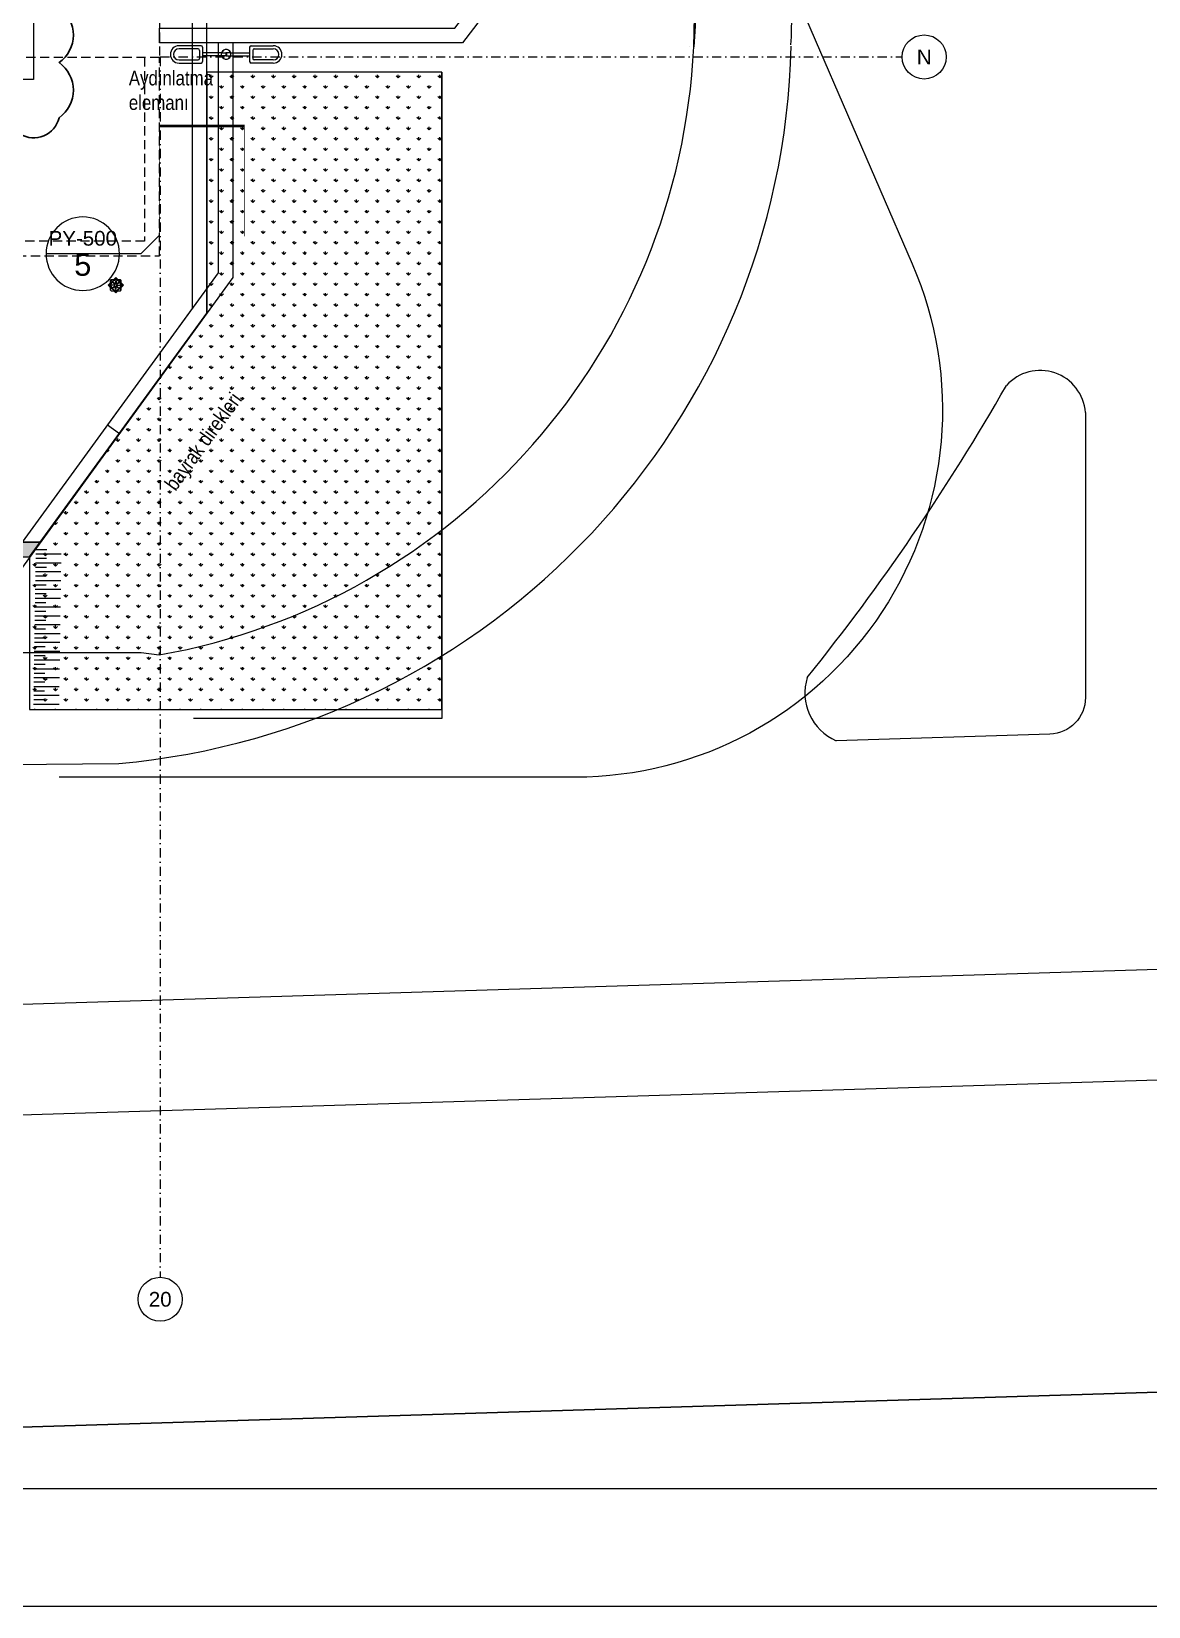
# Model space of a CAD drawing. Header units: metres. Extents: x -17822 to 152406, y -4219 to 19791.
# Drawn here: x 124074 to 127117, y -4219 to 69 of the extents above; entities that cross this region are included whole.
import ezdxf
from ezdxf.enums import TextEntityAlignment as Align
from ezdxf.xclip import XClip

# ---------------------------------------------------------------- set-up
doc = ezdxf.new("R2010")
doc.units = ezdxf.units.M
doc.header["$LTSCALE"] = 100
doc.header["$MEASUREMENT"] = 0
doc.header["$XCLIPFRAME"] = 0
for name, pattern in [('DASHDOT2', [0.5, 0.25, -0.125, 0, -0.125]), ('DOT2', [0.125, 0, -0.125]), ('HIDDEN', [0.375, 0.25, -0.125]), ('HIDDEN2', [4.7624999999999975, 3.174999999999999, -1.587499999999999])]:
    doc.linetypes.add(name, pattern=pattern)
doc.layers.get('0').update_dxf_attribs({"color": 9, "lineweight": 9})
for name, color, linetype, lineweight in [('06A', 9, 'Continuous', 9), ('06D', 9, 'Continuous', 9), ('09', 9, 'Continuous', 9), ('20', 9, 'DOT2', 9), ('21', 9, 'Continuous', 9), ('24', 9, 'DASHDOT2', 9), ('40', 9, 'Continuous', 9), ('E-KABLO', 7, 'Continuous', 30)]:
    doc.layers.add(name, color=color, linetype=linetype, lineweight=lineweight)
doc.styles.add('Arial', font='arial.ttf', dxfattribs={"height": 2.5})
doc.styles.add('MuuM_TEXT-STANDART', font='ARIALN.TTF')

# ---------------------------------------------------------------- blocks, each defined once
blk = doc.blocks.new('p-çevre_mevcut')
at = {"flags": 128}
for points in [[(23805.40557493607, -12459.38457637167, -0.0036803125869713), (23807.9236309586, -12466.83991348067, 0.0468071067713755), (24279.57552271936, -13661.46316995592, -0.1355157839789452), (24421.6857875128, -14323.93100201994)], [(24168.06492451846, -13882.45524267232, -0.0235052929486708), (24157.8398997676, -14329.58056644479)], [(8332.98476884031, -16167.29427058364), (8332.98476884031, -16167.29427058364), (8624.234607817547, -16360.04142513077, 0.1457157988746313), (8788.780015714992, -16407.39379281141), (22592.27244283172, -16280.54642830702)]]:
    blk.add_lwpolyline(points, format="xyb", dxfattribs=at)
blk.add_lwpolyline([(22159.65386527157, -15978.50654372854), (22653.19749592638, -15978.50958651787), (22702.27244291829, -15985.1511503655, 0.350105325503796), (24157.83989976712, -14329.58056646231), (24168.06490659251, -13882.45526747571), (24048.56109929571, -13640.28270815618), (23527.88876514241, -14318.50943704755), (22902.27940447008, -14318.50943704755), (22902.27940447008, -14957.90638230421)], format="xyb", close=True)
for points in [[(22862.27940447006, -14318.50943704755), (22862.27940447006, -14944.89377426544), (22561.3175914092, -15358.50959917226), (22593.66144303928, -15382.04415380433)], [(28436.56327975565, -16748.76305772347), (9714.46418926015, -17324.94697542623)], [(10229.61638196528, -17609.2348885413), (28436.56327975565, -17048.90509100832)], [(28436.56327975565, -17899.30751888187), (11689.21426180907, -18414.71730931709)]]:
    blk.add_lwpolyline(points)
blk.add_lwpolyline([(24146.45193934388, -14329.58056644499), (24146.45193934365, -14329.58056644527)], dxfattribs=at)
blk.add_lwpolyline([(25224.80143399746, -15324.74882150541), (25224.80143399746, -16100.81478822661, -0.4051613300165537), (25127.90142376663, -16200.76672699437), (24546.04463886656, -16218.81290101054)], format="xyb")
for centre, radius, start, end in [((22413.23180569732, -14277.74155269993), 2010.791615135723, 275.108374304914, 358.5665716921569), ((22392.76753166359, -14245.38807748698), 1767.079183240662, 280.0874199760073, 357.2691086697632), ((25101.3774552861, -15334.38715365438), 123.799741387349, 4.465236764139159, 137.7648696627457), ((19702.78546576766, -12211.5274785756), 6115.796121818208, 321.1700698928901, 330.1972663858278), ((24602.34638661932, -16088.66838572489), 141.8008521093456, 162.571953184485, 246.6062347336891)]:
    blk.add_arc(centre, radius, start, end)
at = {"layer": '06A'}
blk.add_lwpolyline([(24021.40902490926, -13675.65094530996), (23527.88876514241, -14318.50943704755), (23443.81240861147, -14318.50943704755), (23443.81240861147, -14318.50943704755), (22702.27940447008, -14318.50943704755), (22702.27940447008, -14278.50943704755), (23443.81240861147, -14278.50943704755), (23507.4446904494, -14278.50943704755), (24001.38416906697, -13635.07089435572), (23359.59428918775, -12334.49393976774), (23395.46464310098, -12316.79315701282), (24048.56109929562, -13640.2827081563)], dxfattribs=at)
at = {"layer": '09'}
blk.add_lwpolyline([(22702.27244283055, -15978.50882999968), (22702.27244283055, -15985.1511503807)], dxfattribs=at)
at = {"layer": '40'}
blk.add_lwpolyline([(29272.49303835904, -17023.17884733773), (29272.49303835904, -16723.03681405237), (9714.46418926015, -17324.94697542623), (10229.61638196528, -17609.2348885413)], close=True, dxfattribs=at)
blk.add_lwpolyline([(12169.92748772184, -18680.00000001863), (11689.21426180907, -18414.71730931709), (29272.49303835898, -17873.58127520959), (29272.49303835898, -18173.72330868122), (12821.90826683916, -18680.00000001863)], dxfattribs=at)
blk = doc.blocks.new('p-cati_audi')
at = {"layer": '06A'}
blk.add_lwpolyline([(2861.998353695584, -3641.998914919045), (2861.998353695555, -3642.000000000011), (2861.998353695555, -3590.000000000003), (3650.000000000204, -3590.000000000003), (3650.000000000204, -1571.999995693968), (3704.000000000204, -1571.99999568752), (3704.000006673537, -3641.998914912594)], close=True, dxfattribs=at)
blk = doc.blocks.new('0_detailbox1')
blk.add_lwpolyline([(10.41074177552946, -2.500000000000003), (7.910741775529457, 0), (-5, 0)])
blk.add_circle((0, 0), 5)
at = {"style": 'Arial'}
blk.add_attdef('DETAYADI', text='', height=3, dxfattribs=at).set_placement((0, 0), align=Align.BOTTOM_CENTER)
blk.add_attdef('PAFTAADI', text='', height=2, dxfattribs=at).set_placement((0, -0.5), align=Align.TOP_CENTER)
blk = doc.blocks.new('p-suzgec')
at = {"ltscale": 25}
for p, q in [((-21.10965004498212, 9.095e-13), (-15.45000000000072, 5.659650045004128)), ((-15.45000000000072, -5.659650045001398), (-21.10965004498212, 9.095e-13)), ((-15.45000000000072, 5.659650045004128), (-15.25, 5.859650045004855)), ((-15.45000000000072, -5.659650045001398), (-15.45000000000072, 5.659650045004128)), ((-13.25, 15.00000000000091), (-15.25, 13.00000000000091)), ((-15.25, 13.00000000000091), (-15.25, -12.99999999999909)), ((12.75, 15.00000000000091), (-13.25, 15.00000000000091)), ((-10.49204573235329, 1.197096556985343), (-3.392690966185909, 0.2624487707616936)), ((-6.109650044982118, 15.00000000000091), (-5.90965004498139, 15.20000000000164)), ((-5.893768782261759, 12.31870017218989), (-5.974186235293018, 12.51284507791206)), ((-5.90965004498139, 15.20000000000164), (-0.25, 20.85965004500486)), ((-5.90965004498139, 15.20000000000164), (5.409650045028684, 15.20000000000164)), ((-5.759735876508785, 11.9951161132858), (-5.893768782261759, 12.3187001721908)), ((-5.05030670277847, 12.89552851027656), (-4.969889249747211, 12.7013836045553)), ((-4.969889249747211, 12.7013836045553), (-4.835856343990599, 12.37779954565121)), ((-3.269797998480498, 0.2462696046241035), (-3.392690966185909, 0.2624487707616936)), ((-0.25, 0), (-0.5, 0)), ((-0.25, 20.85965004500486), (5.409650045028684, 15.20000000000164)), ((-0.25, 0), (-0.25, 0.25)), ((-0.25, 0), (0, 0)), ((-0.25, 0), (-0.25, -0.25)), ((-0.0037303953431547, 3.019797998473222), (0.0124487707398657, 3.142690966207737)), ((0.9470965569853432, 10.24204573236784), (0.0124487707398657, 3.142690966207737)), ((5.409650045028684, 15.20000000000164), (5.609650044982118, 15.00000000000091)), ((12.06870017219262, 5.64376878227722), (12.26284507792297, 5.724186235293018)), ((12.64552851030748, 4.800306702782108), (12.45138360457349, 4.71988924976631)), ((14.75, 13.00000000000091), (12.75, 15.00000000000091)), ((14.75, -12.99999999999909), (14.75, 13.00000000000091)), ((14.75, 5.859650045004855), (14.95000000000073, 5.659650045004128)), ((14.95000000000073, 5.659650045004128), (14.95000000000073, -5.659650045001398)), ((14.95000000000073, 5.659650045004128), (20.60965004498212, 9.095e-13)), ((20.60965004498212, 9.095e-13), (14.95000000000073, -5.659650045001398)), ((-15.25, -5.859650045002126), (-15.45000000000072, -5.659650045002308)), ((-15.25, -12.99999999999909), (-13.25, -14.99999999999909)), ((-13.25, -14.99999999999909), (12.75, -14.99999999999909)), ((-13.14552851026019, -4.800306702773923), (-12.95138360452984, -4.719889249758125)), ((-12.95138360452984, -4.719889249758125), (-12.62779954564758, -4.585856343992418)), ((-12.56870017219262, -5.643768782269944), (-12.76284507787932, -5.724186235285742)), ((-12.2451161132667, -5.509735876504237), (-12.56870017219262, -5.643768782269944)), ((-5.90965004498139, -15.19999999999891), (-6.109650044982118, -14.99999999999909)), ((5.409650045028684, -15.19999999999891), (-5.90965004498139, -15.19999999999891)), ((-0.25, -20.85965004500213), (-5.90965004498139, -15.19999999999891)), ((-1.447096556985343, -10.24204573236329), (-0.5124487707398658, -3.14269096620228)), ((-0.4962696046095516, -3.019797998468675), (-0.5124487707398658, -3.14269096620228)), ((5.409650045028684, -15.19999999999891), (-0.25, -20.85965004500213)), ((2.769797998480498, -0.2462696046186465), (2.892690966185909, -0.2624487707571461)), ((9.992045732353288, -1.197096556980795), (2.892690966185909, -0.2624487707571461)), ((4.469889249790867, -12.70138360454803), (4.335856343990599, -12.37779954564394)), ((4.55030670277847, -12.89552851026928), (4.469889249790867, -12.70138360454803)), ((5.259735876508785, -11.99511611327761), (5.393768782261759, -12.31870017218261)), ((5.393768782261759, -12.31870017218352), (5.474186235293018, -12.51284507790478)), ((5.609650044982118, -14.99999999999909), (5.409650045028684, -15.19999999999891)), ((12.75, -14.99999999999909), (14.75, -12.99999999999909)), ((14.95000000000073, -5.659650045002308), (14.75, -5.859650045002126))]:
    blk.add_line(p, q, dxfattribs=at)
for centre, radius in [((-17.92766952966485, 9.095e-13), 0.4000000000000008), ((-17.92766952966485, 9.095e-13), 0.3580950766099034), ((-0.25, 3.638e-12), 14.29999999999999), ((-12.75, 12.50000000000091), 0.3), ((-0.25, 17.67766952966485), 0.4000000000000008), ((-0.25, 17.67766952966485), 0.3580950766099034), ((12.25, 12.50000000000091), 0.3), ((17.42766952966485, 9.095e-13), 0.4000000000000007), ((17.42766952966485, 9.095e-13), 0.3580950766099034), ((-12.75, -12.49999999999909), 0.3), ((-0.25, -17.67766952966212), 0.4000000000000008), ((-0.25, -17.67766952966303), 0.3580950766099034), ((12.25, -12.49999999999909), 0.3)]:
    blk.add_circle(centre, radius, dxfattribs=at)
for centre, radius, start, end in [((-0.25, 3.638e-12), 13.54999999999999, 114.6147155052263, 200.3852844985426), ((-0.25, 5.457000000000001e-12), 13.7599999999984, 110.417572820394, 114.5824271695058), ((-0.25, 5.457000000000001e-12), 13.69999999999724, 110.4084486708165, 114.5915513307097), ((-0.25, 3.638e-12), 13.25238115423705, 110.3377704009891, 114.662229603447), ((-0.25, 3.638e-12), 13.1999999999999, 110.3291859899087, 114.6708140010805), ((-0.25, 3.638e-12), 13.54999999999999, 24.61471550310444, 110.3852845044589), ((-0.25, 3.638e-12), 13.55, 294.6147155052263, 20.38528449854262), ((-0.25, 3.638e-12), 13.1999999999999, 20.32918599355558, 24.67081400469464), ((-0.25, 4.5475e-12), 13.252381154235, 20.33777040741776, 24.66222959722354), ((-0.25, 3.638e-12), 13.70000000000007, 20.40844866049673, 24.59155133977938), ((-0.25, 3.638e-12), 13.76000000000045, 20.41757282469414, 24.5824271715112), ((-0.25, 3.638e-12), 13.75999999999951, 200.4175728246941, 204.5824271715112), ((-0.25, 2.7285e-12), 13.69999999999724, 200.4084486604968, 204.5915513397793), ((-0.25, 3.638e-12), 13.25238115423775, 200.3377704074178, 204.6622295972235), ((-0.25, 3.638e-12), 13.19999999999993, 200.3291859935556, 204.6708140046947), ((-0.25, 3.638e-12), 13.54999999999999, 204.6147155031045, 290.385284504459), ((-0.25, 3.638e-12), 13.1999999999999, 290.3291859899087, 294.6708140010806), ((-0.25, 3.638e-12), 13.25238115423766, 290.3377704009891, 294.662229603447), ((-0.25, 3.638e-12), 13.6999999999992, 290.4084486708165, 294.5915513307097), ((-0.25, 3.638e-12), 13.75999999999945, 290.4175728203941, 294.5824271695058)]:
    blk.add_arc(centre, radius, start, end, dxfattribs=at)
for points, knots in [([(-10.46928606615256, -0.3026083914064657), (-10.56732460362764, -0.3053490773854719), (-10.6722236912683, -0.2878953862946218), (-10.86589724267833, -0.2104036031514624), (-10.95459624538125, -0.1501680073379248), (-11.09332100753818, -0.0094831150026948), (-11.15235923216824, 0.0796205597216613), (-11.22762912516555, 0.2747618499233795), (-11.24385338486172, 0.3808014860132971), (-11.2352074899245, 0.5788250360310486), (-11.20980300521478, 0.6830471218891035), (-11.11781185278596, 0.8708856371349611), (-11.05123238950182, 0.954504725161314), (-10.90077402060706, 1.082563609319549), (-10.80716266632225, 1.134839363046012), (-10.60749553441928, 1.195149470398973), (-10.50150064076297, 1.203397894883892), (-10.40409285239729, 1.192134245182387)], [2.169267774827236, 2.169267774827236, 2.169267774827236, 2.169267774827236, 2.468106939247626, 2.468106939247626, 2.768207167394642, 2.768207167394642, 3.065525473568619, 3.065525473568619, 3.362843779742595, 3.362843779742595, 3.66016208591657, 3.66016208591657, 3.957480392090545, 3.957480392090545, 4.257580620237561, 4.257580620237561, 4.556349938830072, 4.556349938830072, 4.556349938830072, 4.556349938830072]), ([(-7.690102921893412, 7.012150030668634), (-7.7613645941492, 7.079535787674103), (-7.823197827070544, 7.166052267220948), (-7.905350743232702, 7.357795114112379), (-7.925477411270549, 7.463107778654375), (-7.924091389962995, 7.660680240111105), (-7.902831906314532, 7.76543238170143), (-7.818070028442889, 7.956641963049151), (-7.754560966743155, 8.043095592849568), (-7.6084236007664, 8.177005816980454), (-7.516763773652201, 8.232738277215503), (-7.318894318119419, 8.300512597431405), (-7.212687903920594, 8.312561431635004), (-7.015746465651318, 8.296722604087336), (-6.912588702281938, 8.267493920629931), (-6.728757033451984, 8.168953623544438), (-6.647974808467553, 8.099836432354095), (-6.5870617039036, 8.022994121605734)], [2.169267774827237, 2.169267774827237, 2.169267774827237, 2.169267774827237, 2.468106939247627, 2.468106939247627, 2.768207167394643, 2.768207167394643, 3.065525473568619, 3.065525473568619, 3.362843779742594, 3.362843779742594, 3.660162085916569, 3.660162085916569, 3.957480392090544, 3.957480392090544, 4.257580620237561, 4.257580620237561, 4.556349938830071, 4.556349938830071, 4.556349938830071, 4.556349938830071]), ([(-3.468189580551551, 0.3901081838366735), (-3.467733072535338, 0.3900553960020261), (-3.467277114046737, 0.3900013961356308), (-3.466821718215214, 0.3899461926184813), (-3.437212401255237, 0.3863569230124995), (-3.406182339182123, 0.3768891133440775), (-3.350107435835525, 0.3466170273277385), (-3.325063247746584, 0.3258101064066068), (-3.286688151583803, 0.280251024167228), (-3.270521014557743, 0.2524370738501602), (-3.25009845909517, 0.1926051041818937), (-3.245846746209281, 0.1605853841356293), (-3.248442583251744, 0.1011309400646496), (-3.255468819617817, 0.0696036259168977), (-3.281028360874188, 0.0117792779492447), (-3.29955812254775, -0.0145197730553264), (-3.341757925554702, -0.0565608792230705), (-3.368520255571638, -0.0751058787136572), (-3.427020163089764, -0.1003755204546906), (-3.458757320418953, -0.107102854140976), (-3.494906053318119, -0.1083094372770574), (-3.501333430594968, -0.1082818879949627), (-3.507811567000317, -0.1079990464531875)], [-0.001398503542098, -0.001398503542098, -0.001398503542098, -0.001398503542098, 0, 0, 0, 0.0909291013476903, 0.0909291013476903, 0.1818582026953806, 0.1818582026953806, 0.2711248308511078, 0.2711248308511078, 0.360391459006835, 0.360391459006835, 0.4496580871625623, 0.4496580871625623, 0.5389247153182894, 0.5389247153182894, 0.6298538166659796, 0.6298538166659796, 0.7207829180136698, 0.7207829180136698, 0.7401198426695906, 0.7401198426695906, 0.7401198426695906, 0.7401198426695906]), ([(-2.249755533317511, 2.55145181773696), (-2.249470060087332, 2.551091691197143), (-2.249185832450166, 2.550731096196614), (-2.248902853716572, 2.550370047927572), (-2.230503901744668, 2.526895102228081), (-2.215257086885685, 2.498258782501579), (-2.197011739808658, 2.437202240796069), (-2.194015539436804, 2.404780610694615), (-2.199095384730753, 2.345430183973803), (-2.207330925390124, 2.3143308588742), (-2.235197589405288, 2.257582339924738), (-2.25483253551647, 2.231934563717913), (-2.29870871012099, 2.191729457151268), (-2.325970187132043, 2.174404578888243), (-2.384931500630045, 2.151589915259137), (-2.416630258085206, 2.146096198092891), (-2.476197576150299, 2.146208413690146), (-2.508234696135332, 2.152018943839721), (-2.56746871247742, 2.175516290128143), (-2.594667214900255, 2.193200905996491), (-2.621081412165949, 2.217908737056859), (-2.625606773981417, 2.222473059415278), (-2.629987508942576, 2.227253792732881)], [-0.0013985035420983, -0.0013985035420983, -0.0013985035420983, -0.0013985035420983, 0, 0, 0, 0.0909291013476902, 0.0909291013476902, 0.1818582026953803, 0.1818582026953803, 0.2711248308511076, 0.2711248308511076, 0.3603914590068348, 0.3603914590068348, 0.4496580871625623, 0.4496580871625623, 0.5389247153182897, 0.5389247153182897, 0.62985381666598, 0.62985381666598, 0.7207829180136703, 0.7207829180136703, 0.7401198426695902, 0.7401198426695902, 0.7401198426695902, 0.7401198426695902]), ([(-0.5526083914082847, 10.2192860661753), (-0.555349077378196, 10.31732460362218), (-0.5378953862928029, 10.42222369127557), (-0.4604036031305441, 10.61589724269288), (-0.4001680073342869, 10.7045962453667), (-0.2594831150017853, 10.84332100757365), (-0.1703794402528729, 10.90235923217369), (0.0247618499197415, 10.97762912517009), (0.1308014859896502, 10.9938533848599), (0.3288250360637903, 10.98520748994815), (0.4330471219036554, 10.95980300522024), (0.6208856371231378, 10.86781185280324), (0.7045047251522192, 10.80123238952001), (0.8325636093504726, 10.6507740206307), (0.8848393630687496, 10.55716266634772), (0.9451494704007928, 10.35749553441656), (0.9533978948820732, 10.25150064075751), (0.9421342452042154, 10.15409285243368)], [2.169267774827236, 2.169267774827236, 2.169267774827236, 2.169267774827236, 2.468106939247626, 2.468106939247626, 2.768207167394642, 2.768207167394642, 3.065525473568616, 3.065525473568616, 3.362843779742592, 3.362843779742592, 3.660162085916569, 3.660162085916569, 3.957480392090545, 3.957480392090545, 4.257580620237561, 4.257580620237561, 4.556349938830072, 4.556349938830072, 4.556349938830072, 4.556349938830072]), ([(0.1401081838630489, 3.218189580550642), (0.1400553959902027, 3.21773307254898), (0.1400013961356308, 3.217277114074931), (0.1399461926412187, 3.216821718233403), (0.1363569230306894, 3.187212401255237), (0.1268891133368015, 3.156182339190308), (0.0966170273241005, 3.100107435855533), (0.0758101064238872, 3.07506324777205), (0.0302510241963319, 3.036688151610178), (0.0024370738756261, 3.020521014591395), (-0.0573948957971879, 3.000098459116088), (-0.0894146158825606, 2.995846746205643), (-0.1488690599326219, 2.998442583293581), (-0.1803963740821928, 3.005468819636007), (-0.2382207220434793, 3.031028360878735), (-0.2645197730525979, 3.049558122558663), (-0.3065608792021521, 3.091757925545607), (-0.3251058787100192, 3.118520255578914), (-0.3503755204365007, 3.177020163118868), (-0.357102854130062, 3.208757320413496), (-0.3583094372879714, 3.24490605333267), (-0.3582818879731349, 3.251333430631348), (-0.3579990464277216, 3.257811566986674)], [-0.0013985035420976, -0.0013985035420976, -0.0013985035420976, -0.0013985035420976, 0, 0, 0, 0.0909291013476903, 0.0909291013476903, 0.1818582026953805, 0.1818582026953805, 0.2711248308511078, 0.2711248308511078, 0.3603914590068352, 0.3603914590068352, 0.4496580871625627, 0.4496580871625627, 0.5389247153182901, 0.5389247153182901, 0.6298538166659801, 0.6298538166659801, 0.7207829180136702, 0.7207829180136702, 0.7401198426695911, 0.7401198426695911, 0.7401198426695911, 0.7401198426695911]), ([(2.301451817758788, 1.999755533368443), (2.301091691198962, 1.999470060100065), (2.300731096183881, 1.99918583244289), (2.300370047938486, 1.998902853736581), (2.276895102251728, 1.980503901793781), (2.248258782503398, 1.965257086905694), (2.187202240806072, 1.947011739806839), (2.154780610697343, 1.94401553946227), (2.095430183970165, 1.949095384733482), (2.064330858876928, 1.95733092539649), (2.007582339923828, 1.985197589414383), (1.981934563722461, 2.004832535560126), (1.94172945716491, 2.048708710142818), (1.924404578887333, 2.075970187132952), (1.901589915250951, 2.134931500635502), (1.896096198121085, 2.16663025807793), (1.896208413691056, 2.226197576193953), (1.902018943848815, 2.25823469613806), (1.925516290124505, 2.317468712490153), (1.943200905992853, 2.344667214898436), (1.967908737064135, 2.371081412195053), (1.972473059409821, 2.375606773983236), (1.977253792712872, 2.379987508958038)], [-0.0013985035420974, -0.0013985035420974, -0.0013985035420974, -0.0013985035420974, 0, 0, 0, 0.0909291013476903, 0.0909291013476903, 0.1818582026953806, 0.1818582026953806, 0.2711248308511081, 0.2711248308511081, 0.3603914590068356, 0.3603914590068356, 0.4496580871625627, 0.4496580871625627, 0.5389247153182897, 0.5389247153182897, 0.6298538166659798, 0.6298538166659798, 0.7207829180136698, 0.7207829180136698, 0.7401198426695906, 0.7401198426695906, 0.7401198426695906, 0.7401198426695906]), ([(2.968189580551551, -0.3901081838275786), (2.967733072582632, -0.3900553959929311), (2.967277114094031, -0.3900013961274453), (2.966821718262509, -0.3899461926093863), (2.937212401255237, -0.3863569230034045), (2.906182339182123, -0.3768891133349825), (2.850107435882819, -0.3466170273186435), (2.825063247793877, -0.3258101063975118), (2.786688151583803, -0.2802510241590426), (2.770521014601399, -0.2524370738410653), (2.75009845909517, -0.1926051041737082), (2.74584674620928, -0.1605853841265343), (2.748442583299038, -0.1011309400564642), (2.755468819661473, -0.0696036259078028), (2.781028360874188, -0.0117792779401498), (2.79955812254775, 0.0145197730644213), (2.841757925554702, 0.05656087923125599), (2.868520255571638, 0.0751058787227521), (2.927020163089764, 0.100375520462876), (2.958757320418953, 0.1071028541500709), (2.994906053318119, 0.1083094372861524), (3.001333430642262, 0.1082818880040577), (3.007811567000317, 0.1079990464622824)], [-0.0013985035420981, -0.0013985035420981, -0.0013985035420981, -0.0013985035420981, 0, 0, 0, 0.0909291013476898, 0.0909291013476898, 0.1818582026953796, 0.1818582026953796, 0.2711248308511073, 0.2711248308511073, 0.360391459006835, 0.360391459006835, 0.4496580871625626, 0.4496580871625626, 0.5389247153182902, 0.5389247153182902, 0.6298538166659802, 0.6298538166659802, 0.7207829180136704, 0.7207829180136704, 0.7401198426695906, 0.7401198426695906, 0.7401198426695906, 0.7401198426695906]), ([(6.762150030677731, 7.440102921889774), (6.829535787692293, 7.511364594176484), (6.9160522672355, 7.573197827068725), (7.107795114116014, 7.655350743266353), (7.213107778690755, 7.675477411273277), (7.410680240114742, 7.674091389966633), (7.515432381722348, 7.652831906304527), (7.706641963031871, 7.568070028470174), (7.793095592875033, 7.504560966763165), (7.927005816996825, 7.358423600789138), (7.982738277223687, 7.26676377370677), (8.050512597430497, 7.068894318123966), (8.062561431666836, 6.962687903968799), (8.046722604100067, 6.765746465661322), (8.01749392063357, 6.662588702301036), (7.918953623528067, 6.478757033448347), (7.849836432375013, 6.397974808483922), (7.772994121631199, 6.3370617039036)], [2.169267774827235, 2.169267774827235, 2.169267774827235, 2.169267774827235, 2.468106939247627, 2.468106939247627, 2.768207167394643, 2.768207167394643, 3.065525473568619, 3.065525473568619, 3.362843779742595, 3.362843779742595, 3.660162085916571, 3.660162085916571, 3.957480392090547, 3.957480392090547, 4.257580620237563, 4.257580620237563, 4.556349938830074, 4.556349938830074, 4.556349938830074, 4.556349938830074]), ([(9.969286066152563, 0.3026083914146511), (10.06732460362764, 0.3053490773936573), (10.1722236912683, 0.2878953863018978), (10.36589724267833, 0.2104036031596479), (10.45459624538125, 0.1501680073461102), (10.59332100758183, 0.0094831150108803), (10.65235923216824, -0.0796205597143853), (10.72762912521284, -0.274761849915194), (10.74385338486172, -0.3808014860060211), (10.7352074899718, -0.5788250360237726), (10.70980300521478, -0.683047121880918), (10.61781185283325, -0.8708856371267756), (10.55123238954547, -0.9545047251531286), (10.40077402060706, -1.082563609312273), (10.30716266636591, -1.134839363037826), (10.10749553441928, -1.195149470391697), (10.00150064076297, -1.203397894875706), (9.904092852444592, -1.192134245175111)], [2.169267774827239, 2.169267774827239, 2.169267774827239, 2.169267774827239, 2.468106939247626, 2.468106939247626, 2.768207167394643, 2.768207167394643, 3.065525473568619, 3.065525473568619, 3.362843779742594, 3.362843779742594, 3.66016208591657, 3.66016208591657, 3.957480392090547, 3.957480392090547, 4.257580620237561, 4.257580620237561, 4.556349938830072, 4.556349938830072, 4.556349938830072, 4.556349938830072]), ([(-7.262150030677731, -7.440102921881588), (-7.329535787644999, -7.511364594169207), (-7.416052267188205, -7.573197827060539), (-7.607795114068722, -7.655350743258167), (-7.713107778643462, -7.675477411265093), (-7.910680240114742, -7.674091389959358), (-8.015432381722349, -7.65283190629634), (-8.20664196303187, -7.568070028462897), (-8.293095592827738, -7.504560966754979), (-8.427005816949531, -7.358423600780952), (-8.482738277176395, -7.266763773698585), (-8.550512597430497, -7.06889431811669), (-8.562561431619542, -6.962687903960612), (-8.546722604056413, -6.765746465653138), (-8.51749392063357, -6.66258870229285), (-8.418953623528067, -6.478757033440161), (-8.34983643232772, -6.397974808475738), (-8.272994121583906, -6.337061703896325)], [2.169267774827236, 2.169267774827236, 2.169267774827236, 2.169267774827236, 2.468106939247626, 2.468106939247626, 2.768207167394642, 2.768207167394642, 3.065525473568618, 3.065525473568618, 3.362843779742593, 3.362843779742593, 3.66016208591657, 3.66016208591657, 3.957480392090547, 3.957480392090547, 4.257580620237563, 4.257580620237563, 4.556349938830072, 4.556349938830072, 4.556349938830072, 4.556349938830072]), ([(-2.801451817715134, -1.999755533360257), (-2.801091691198962, -1.99947006009188), (-2.800731096183881, -1.999185832433795), (-2.80037004789483, -1.998902853727486), (-2.776895102208072, -1.980503901784686), (-2.748258782456105, -1.965257086897508), (-2.687202240806072, -1.947011739797744), (-2.654780610697344, -1.944015539454085), (-2.595430183970165, -1.949095384724387), (-2.564330858876928, -1.957330925388305), (-2.507582339923828, -1.985197589405288), (-2.481934563722461, -2.00483253555194), (-2.441729457117617, -2.048708710133723), (-2.424404578887333, -2.075970187124767), (-2.401589915250951, -2.134931500626407), (-2.396096198073792, -2.166630258068835), (-2.396208413643762, -2.226197576184858), (-2.402018943801522, -2.258234696128965), (-2.425516290124505, -2.317468712481058), (-2.443200905992853, -2.344667214889341), (-2.467908737016841, -2.371081412185958), (-2.472473059409821, -2.37560677397505), (-2.477253792712872, -2.379987508948943)], [-0.0013985035420968, -0.0013985035420968, -0.0013985035420968, -0.0013985035420968, 0, 0, 0, 0.09092910134769, 0.09092910134769, 0.18185820269538, 0.18185820269538, 0.2711248308511075, 0.2711248308511075, 0.3603914590068351, 0.3603914590068351, 0.4496580871625629, 0.4496580871625629, 0.5389247153182906, 0.5389247153182906, 0.6298538166659805, 0.6298538166659805, 0.7207829180136704, 0.7207829180136704, 0.74011984266959, 0.74011984266959, 0.74011984266959, 0.74011984266959]), ([(0.0526083914082847, -10.21928606616711), (0.055349077378196, -10.31732460361491), (0.0378953863400966, -10.42222369126739), (-0.0395963968258002, -10.6158972426856), (-0.0998319926220575, -10.70459624535942), (-0.2405168849509209, -10.84332100756546), (-0.3296205596998334, -10.90235923216551), (-0.5247618499197415, -10.97762912516191), (-0.6308014859896502, -10.99385338485262), (-0.8288250360164965, -10.98520748994087), (-0.9330471218563616, -10.95980300521205), (-1.120885637123137, -10.86781185279597), (-1.204504725152219, -10.80123238951182), (-1.332563609303178, -10.65077402062252), (-1.384839363025093, -10.55716266634044), (-1.445149470353499, -10.35749553440837), (-1.453397894882073, -10.25150064074932), (-1.442134245160559, -10.15409285242549)], [2.169267774827236, 2.169267774827236, 2.169267774827236, 2.169267774827236, 2.468106939247626, 2.468106939247626, 2.768207167394642, 2.768207167394642, 3.065525473568619, 3.065525473568619, 3.362843779742594, 3.362843779742594, 3.660162085916569, 3.660162085916569, 3.957480392090545, 3.957480392090545, 4.257580620237561, 4.257580620237561, 4.556349938830071, 4.556349938830071, 4.556349938830071, 4.556349938830071]), ([(-0.6401081838193932, -3.218189580541547), (-0.6400553959902027, -3.217733072539886), (-0.6400013960883371, -3.217277114065836), (-0.639946192597563, -3.216821718224308), (-0.6363569229833957, -3.187212401247052), (-0.6268891133368016, -3.156182339181214), (-0.5966170273241005, -3.100107435846439), (-0.5758101063765935, -3.075063247763864), (-0.5302510241526761, -3.036688151601993), (-0.5024370738319704, -3.020521014583209), (-0.4426051041591564, -3.000098459106993), (-0.4105853841174394, -2.995846746197457), (-0.3511309400200844, -2.998442583285395), (-0.3196036259178072, -3.005468819627822), (-0.2617792779128649, -3.031028360870549), (-0.2354802269037464, -3.049558122550478), (-0.1934391207541921, -3.091757925536512), (-0.1748941212426871, -3.118520255570729), (-0.1496244795162056, -3.177020163109773), (-0.1428971458226442, -3.208757320404402), (-0.1416905627120286, -3.244906053323575), (-0.1417181119795714, -3.251333430623162), (-0.1420009535286226, -3.257811566978488)], [-0.0013985035420976, -0.0013985035420976, -0.0013985035420976, -0.0013985035420976, 0, 0, 0, 0.0909291013476901, 0.0909291013476901, 0.1818582026953802, 0.1818582026953802, 0.2711248308511076, 0.2711248308511076, 0.3603914590068349, 0.3603914590068349, 0.4496580871625624, 0.4496580871625624, 0.5389247153182898, 0.5389247153182898, 0.62985381666598, 0.62985381666598, 0.7207829180136702, 0.7207829180136702, 0.740119842669591, 0.740119842669591, 0.740119842669591, 0.740119842669591]), ([(1.749755533364805, -2.551451817727866), (1.749470060130988, -2.551091691188049), (1.749185832450166, -2.550731096187519), (1.748902853716572, -2.550370047918477), (1.730503901791962, -2.526895102218986), (1.715257086929341, -2.498258782492484), (1.697011739808658, -2.437202240787884), (1.694015539484098, -2.40478061068552), (1.699095384778047, -2.345430183965618), (1.707330925390124, -2.314330858866014), (1.735197589405288, -2.257582339916552), (1.754832535563764, -2.231934563708819), (1.798708710168284, -2.191729457143082), (1.825970187132043, -2.174404578880057), (1.884931500630045, -2.151589915250951), (1.916630258085206, -2.146096198084705), (1.976197576197591, -2.146208413681961), (2.008234696135332, -2.152018943831535), (2.06746871247742, -2.175516290119048), (2.094667214900255, -2.193200905987396), (2.121081412209605, -2.217908737048674), (2.125606773981417, -2.222473059406183), (2.12998750898987, -2.227253792724695)], [-0.001398503542097, -0.001398503542097, -0.001398503542097, -0.001398503542097, 0, 0, 0, 0.0909291013476904, 0.0909291013476904, 0.1818582026953808, 0.1818582026953808, 0.2711248308511082, 0.2711248308511082, 0.3603914590068356, 0.3603914590068356, 0.4496580871625637, 0.4496580871625637, 0.5389247153182916, 0.5389247153182916, 0.6298538166659814, 0.6298538166659814, 0.7207829180136712, 0.7207829180136712, 0.7401198426695922, 0.7401198426695922, 0.7401198426695922, 0.7401198426695922]), ([(7.190102921893412, -7.01215003066045), (7.261364594196492, -7.079535787666828), (7.323197827070544, -7.166052267212763), (7.405350743279996, -7.357795114104192), (7.425477411270549, -7.463107778647099), (7.424091389962995, -7.660680240102919), (7.402831906314532, -7.765432381693244), (7.318070028490182, -7.956641963040965), (7.25456096679045, -8.043095592842292), (7.108423600810057, -8.177005816973177), (7.016763773699495, -8.232738277208227), (6.818894318119419, -8.300512597423221), (6.712687903967888, -8.312561431627728), (6.515746465651318, -8.296722604080058), (6.412588702329231, -8.267493920621746), (6.228757033451984, -8.168953623536252), (6.147974808467553, -8.099836432345908), (6.0870617039036, -8.022994121597547)], [2.169267774827236, 2.169267774827236, 2.169267774827236, 2.169267774827236, 2.468106939247625, 2.468106939247625, 2.768207167394641, 2.768207167394641, 3.065525473568616, 3.065525473568616, 3.362843779742593, 3.362843779742593, 3.660162085916569, 3.660162085916569, 3.957480392090544, 3.957480392090544, 4.257580620237561, 4.257580620237561, 4.556349938830071, 4.556349938830071, 4.556349938830071, 4.556349938830071])]:
    blk.add_open_spline(points, degree=3, knots=knots, dxfattribs=at)
for points, weights in [([(-10.40409285239729, 1.192134245182387), (-5.137961372733116, 0.5831905324957916), (-3.468189580551551, 0.3901081838366735)], [1.043571220722654, 1.194704331472031, 1]), ([(-2.629987508942576, 2.227253792732881), (-3.853269404593447, 3.384001507533867), (-7.690102921893412, 7.012150030668634)], [1, 1.192890122442924, 1.043369591779915]), ([(-6.5870617039036, 8.022994121605734), (-3.29393265312683, 3.868688613823906), (-2.249755533317511, 2.55145181773696)], [1.043571221280278, 1.194704334353847, 1]), ([(-0.3579990464277216, 3.257811566986674), (-0.4050458169076592, 4.94074664376967), (-0.5526083914082847, 10.2192860661753)], [1, 1.192890122297644, 1.043369591750457]), ([(0.9421342452042154, 10.15409285243368), (0.3331905324957916, 4.887961372754035), (0.1401081838630489, 3.218189580550642)], [1.043571220429301, 1.194704329934248, 1]), ([(1.977253792712872, 2.379987508958038), (3.1340015070964, 3.603269404147794), (6.762150030677731, 7.440102921889774)], [1, 1.192890120171966, 1.043369591338578]), ([(7.772994121631199, 6.3370617039036), (3.61868861243056, 3.043932652093643), (2.301451817758788, 1.999755533368443)], [1.043571220057412, 1.194704328018913, 1]), ([(11.745116113314, 5.509735876511513), (11.90479123769182, 5.575875478612941), (12.06870017219262, 5.64376878227722)], [1.025547445254197, 1.012779980401008, 1]), ([(12.45138360457349, 4.71988924976631), (12.28747467007633, 4.651995946097487), (12.12779954564757, 4.585856344000604)], [1, 1.012779980401774, 1.025547445255728]), ([(-3.507811567000317, -0.1079990464531875), (-5.190746644744649, -0.1550458169504054), (-10.46928606615256, -0.3026083914064657)], [1, 1.192890124490874, 1.043369592179161]), ([(-8.272994121583906, -6.337061703896325), (-4.118688613409176, -3.04393265285762), (-2.801451817715134, -1.999755533359348)], [1.043571220942109, 1.194704332602387, 1]), ([(-2.477253792712872, -2.379987508948943), (-3.634001507609355, -3.603269404687125), (-7.262150030677731, -7.440102921881588)], [1, 1.192890123265694, 1.0433695919387]), ([(-1.442134245160559, -10.15409285242549), (-0.8331905324957914, -4.887961373042343), (-0.6401081838193932, -3.218189580541547)], [1.043571221026345, 1.194704333048303, 1]), ([(-0.1420009535286226, -3.257811566977578), (-0.0949541830923408, -4.940746641929763), (0.0526083914082847, -10.21928606616711)], [1, 1.192890113385196, 1.043369590024122]), ([(6.0870617039036, -8.022994121597547), (2.79393265186809, -3.868688612164078), (1.749755533364805, -2.551451817727866)], [1.043571219823404, 1.19470432680835, 1]), ([(2.12998750898987, -2.227253792724695), (3.353269403614831, -3.384001506543427), (7.190102921893412, -7.01215003066045)], [1, 1.192890117810992, 1.043369590879193])]:
    blk.add_rational_spline(points, weights, degree=2, dxfattribs=at)
for points, weights, knots in [([(3.007811567000317, 0.1079990464622824), (3.534545359063487, 0.1227239898989865), (6.012470738496631, 0.1919948656295673), (9.969286066152563, 0.3026083914146511)], [4.140647999070912, 3.567000401618872, 2.159536505705722, 1.324805863231822], [27.48414514386062, 27.48414514386062, 27.48414514386062, 27.50397367069815, 27.53272487457785, 27.53272487457785, 27.53272487457785]), ([(9.904092852397296, -1.192134245175111), (7.924256886122747, -0.9631979437353948), (4.697911481744085, -0.5901228018619804), (3.266394278871302, -0.4245907782787981), (2.968189580551551, -0.3901081838275786)], [1.324767237256654, 1.644854720390148, 2.713119413791541, 3.811418397336341, 4.162423829478075], [0.005902243483629999, 0.005902243483629999, 0.005902243483629999, 0.0175391276016079, 0.0447722171783756, 0.0575812293957394, 0.0575812293957394, 0.0575812293957394])]:
    blk.add_rational_spline(points, weights, degree=2, knots=knots, dxfattribs=at)
blk = doc.blocks.new('p-platform_süzgeç')
at = {"layer": '06D'}
blk.add_blockref('p-suzgec', (-120.7446656433312, -9251.317816466884), dxfattribs=at)
blk = doc.blocks.new('0_aks')
at = {"linetype": 'Continuous'}
blk.add_circle((0, 0), 3, dxfattribs=at)
at = {"style": 'Arial'}
blk.add_attdef('AKS', text='', height=2, dxfattribs=at).set_placement((0, 0), align=Align.MIDDLE_CENTER)
blk = doc.blocks.new('p-akslar_yeni')
at = {"layer": '24'}
for points in [[(18839.99999571242, -8575), (20860.95435782426, -8575)], [(18839.99999571242, -8575), (18839.99999571242, -11897.17848080862)]]:
    blk.add_lwpolyline(points, dxfattribs=at)
at = {"layer": '21', "xscale": 20, "yscale": 20, "zscale": 20}
for p, values in [((20920.95435782417, -8575), {'AKS': 'N'}), ((18839.99999571242, -11957.17848080862), {'AKS': '20'})]:
    blk.add_blockref('0_aks', p, dxfattribs=at).add_auto_attribs(values)
blk = doc.blocks.new('A$C442D6FDD')
at = {"layer": '06D', "color": 9}
for p, q in [((20466.9390756215, -2434.088608547122), (20406.74485845238, -2434.08860854711)), ((20458.53907562149, -2442.488608547123), (20406.74485845238, -2442.488608547123)), ((20471.1390756215, -2438.288608547122), (20471.1390756215, -2476.928608434482)), ((20599.11581793168, -2438.288608547122), (20599.11581793168, -2476.928608434482)), ((20603.31581793168, -2434.088608547122), (20663.5100351008, -2434.08860854711)), ((20611.71581793169, -2442.488608547123), (20663.5100351008, -2442.488608547123)), ((20406.74485845238, -2472.72860843447), (20458.53907562149, -2472.72860843447)), ((20406.74485845238, -2481.12860843447), (20466.9390756215, -2481.12860843447)), ((20462.7390756215, -2446.688608547135), (20462.7390756215, -2468.52860843447)), ((20522.60396159874, -2453.408608490784), (20471.1390756215, -2453.408608490808)), ((20522.60396159874, -2461.808608490796), (20471.1390756215, -2461.808608490796)), ((20547.65093195445, -2453.408608490784), (20599.11581793168, -2453.408608490808)), ((20547.65093195445, -2461.808608490796), (20599.11581793168, -2461.808608490796)), ((20663.5100351008, -2481.12860843447), (20603.31581793169, -2481.12860843447)), ((20607.51581793169, -2446.688608547135), (20607.51581793169, -2468.52860843447)), ((20663.5100351008, -2472.72860843447), (20611.71581793169, -2472.72860843447))]:
    blk.add_line(p, q, dxfattribs=at)
for points in [[(20522.60396159874, -2453.408608490784), (20535.86554160936, -2453.408608490796), (20535.86554160936, -2461.808608490808), (20522.60396159874, -2461.808608490796)], [(20547.65093195445, -2453.408608490784), (20534.38935194382, -2453.408608490796), (20534.38935194382, -2461.808608490808), (20547.65093195444, -2461.808608490796)]]:
    blk.add_lwpolyline(points, dxfattribs=at)
for centre, radius, start, end in [((20406.74485845238, -2457.608608490796), 23.52000000000033, 90, 270), ((20406.74485845238, -2457.608608490796), 15.12000000000032, 90, 270), ((20458.53907562149, -2446.688608547122), 4.199999999999998, 0, 90), ((20466.9390756215, -2438.288608547122), 4.199999999999998, 0, 90), ((20603.31581793169, -2438.288608547122), 4.199999999999998, 90, 180), ((20611.71581793169, -2446.688608547122), 4.199999999999998, 90, 180), ((20663.5100351008, -2457.608608490796), 23.52000000000033, 270, 90), ((20663.5100351008, -2457.608608490796), 15.12000000000032, 270, 90), ((20458.53907562149, -2468.52860843447), 4.199999999999998, 270, 0), ((20466.9390756215, -2476.928608434469), 4.199999999999998, 270, 0), ((20535.12744677659, -2457.608608490784), 13.20899999999999, 18.53990270514514, 341.4600972948548), ((20535.12744677659, -2457.608608490784), 13.20899999999999, 198.5399027051451, 161.4600972948549), ((20603.31581793168, -2476.928608434469), 4.199999999999998, 180, 270), ((20611.71581793169, -2468.52860843447), 4.199999999999998, 180, 270)]:
    blk.add_arc(centre, radius, start, end, dxfattribs=at)

msp = doc.modelspace()

# ---------------------------------------------------------------- hatches: boundary and pattern name
at = {"layer": '09', "true_color": 0x5cb847}
h = msp.add_hatch(dxfattribs=at)
h.set_pattern_fill('GRASS', color=85, scale=40, style=0)
h.set_pattern_definition([(90, (0, 1.818989403545856e-12), (-28.28427124, 28.28427124), [7.5, -49.06854251999999]), (45, (0, 1.818989403545856e-12), (-28.2842712474619, 28.2842712474619), [7.5, -32.5]), (135, (0, 1.818989403545856e-12), (-28.2842712474619, -28.2842712474619), [7.5, -32.5])])
h.paths.add_polyline_path([(124069.1941458566, -1776.31625666569), (125191.9999957124, -1776.316256665688), (125191.9999957124, -41.31782481485061), (124551.9999957124, -41.31782481484879), (124551.9999957124, -697.8119804998205), (124069.2038676465, -1361.304455343923)])
at = {"layer": '09'}
msp.add_hatch(color=254, dxfattribs=at).paths.add_polyline_path([(124098.2995934505, -1321.317811412502), (113157.6225810786, -1321.318660375033), (113157.6225862, -1361.317815346923), (124069.1941458566, -1361.317815377524)])

# ---------------------------------------------------------------- linework, layer by layer
at = {"color": 4}
for points in [[(130159.2838709991, -4218.55754867837), (102159.2838709991, -4218.55754867837), (102159.2838709991, 12601.44245134025), (130159.2838709991, 12601.44245134025)], [(102479.2838709991, 12281.44245134025), (127999.5151367699, 12281.44245134025), (127999.5151367699, -3898.55754867837), (102479.2838709991, -3898.55754867837)]]:
    msp.add_lwpolyline(points, close=True, dxfattribs=at)
msp.add_lwpolyline([(116750.926694961, 12281.44245134025), (118561.5924490345, 11533.83807948846, -0.0110199528635462), (118877.2450814946, 11389.76289844459), (123578.3929894762, 9117.503708065778, -0.2964526596939452), (124973.8698167428, 6805.339086959139), (124866.7007799484, 3596.16838654285, 0.0972537973886521), (125064.3301241462, 2690.149168358535), (126473.2614671146, -563.4132354420226, -0.5396533725649829), (125555.6085589447, -1960.796098846257), (124149.9785467189, -1960.796098846257)], format="xyb")
at = {"layer": '06D'}
for points in [[(116661.343078641, 6866.979209464669), (118498.7687692973, 6218.089746095517), (120901.6901375532, 5139.796524432105), (122796.7127085023, 4202.596329208653), (124084.1555369386, 3408.610873280677), (124511.9999957124, 2283.976718006741), (124511.9999957124, -684.8526916697738), (124048.7998255797, -1321.317817740693), (124098.3146289296, -1321.317817740734), (124551.9999957124, -697.8119804998205), (124551.9999957124, 2291.328307683747), (124116.7123308056, 3435.527713062826), (122816.1194642367, 4237.62299631001), (120918.7504870381, 5175.983627524492), (118513.6420946087, 6255.25826013746), (116673.2425982709, 6905.197927159969)], [(125191.9999957124, -41.31782481485152), (125191.9999957124, -1801.316256665691), (124515.7873354968, -1801.316256665691)], [(124085.9690513456, -1352.879029612031), (124155.3814172426, -1352.879029612031)], [(124085.9690513456, -1364.903050388824), (124115.5200335195, -1364.903050388824)], [(124086.3195034181, -1340.855008835239), (124115.870485592, -1340.855008835239)], [(124085.2681472007, -1400.975112719203), (124154.6805130977, -1400.975112719203)], [(124085.2681472007, -1412.999133495996), (124114.8191293746, -1412.999133495996)], [(124085.6185992732, -1376.927071165617), (124155.0309651702, -1376.927071165617)], [(124085.6185992732, -1388.95109194241), (124115.1695814471, -1388.95109194241)], [(124084.5672430558, -1449.071195826375), (124153.9796089528, -1449.071195826375)], [(124084.9176951283, -1425.023154272789), (124154.3300610252, -1425.023154272789)], [(124084.9176951283, -1437.047175049582), (124114.4686773022, -1437.047175049582)], [(124083.8663389109, -1497.167278933546), (124153.2787048079, -1497.167278933546)], [(124084.2167909834, -1473.11923737996), (124153.6291568803, -1473.11923737996)], [(124084.2167909834, -1485.143258156753), (124113.7677731572, -1485.143258156753)], [(124084.5672430558, -1461.095216603168), (124114.1182252297, -1461.095216603168)], [(124083.5158868385, -1521.215320487132), (124152.9282527354, -1521.215320487132)], [(124083.5158868385, -1533.239341263925), (124113.0668690123, -1533.239341263925)], [(124083.8663389109, -1509.191299710339), (124113.4173210848, -1509.191299710339)], [(124082.8149826936, -1569.311403594304), (124152.2273485905, -1569.311403594304)], [(124082.8149826936, -1581.335424371096), (124112.3659648674, -1581.335424371096)], [(124083.165434766, -1545.263362040718), (124152.577800663, -1545.263362040718)], [(124083.165434766, -1557.287382817511), (124112.7164169399, -1557.287382817511)], [(124082.1140785486, -1617.407486701475), (124151.5264444456, -1617.407486701475)], [(124082.4645306211, -1593.359445147889), (124151.8768965181, -1593.359445147889)], [(124082.4645306211, -1605.383465924682), (124112.015512795, -1605.383465924682)], [(124081.4131744037, -1665.503569808647), (124150.8255403007, -1665.503569808647)], [(124081.7636264762, -1641.455528255061), (124151.1759923732, -1641.455528255061)], [(124081.7636264762, -1653.479549031854), (124111.3146086501, -1653.479549031854)], [(124082.1140785486, -1629.431507478268), (124111.6650607225, -1629.431507478268)], [(124080.7122702588, -1713.599652915818), (124150.1246361558, -1713.599652915818)], [(124081.0627223313, -1689.551611362233), (124150.4750882283, -1689.551611362233)], [(124081.0627223313, -1701.575632139025), (124110.6137045052, -1701.575632139025)], [(124081.4131744037, -1677.52759058544), (124110.9641565776, -1677.52759058544)], [(124080.3618181864, -1737.647694469404), (124149.7741840834, -1737.647694469404)], [(124080.3618181864, -1749.671715246197), (124109.9128003603, -1749.671715246197)], [(124080.7122702588, -1725.623673692611), (124110.2632524327, -1725.623673692611)], [(124080.0113661139, -1761.69573602299), (124149.4237320109, -1761.69573602299)]]:
    msp.add_lwpolyline(points, dxfattribs=at)
at = {"layer": '06D', "linetype": 'HIDDEN'}
msp.add_lwpolyline([(124079.6365108233, 2478.680650554285), (124118.9689551593, 2478.680650554205), (124422.650438417, 1678.680646282098), (124422.6499928969, -1.319353752339339)], dxfattribs=at)
msp.add_lwpolyline([(111997.636515103, -1.317824827389813), (111997.636515102, -541.3178205213399), (124422.6365107792, -541.3178258677353), (124422.6365108155, -1.317829156737389), (124382.6365108155, -1.317824850665602), (124382.6365108146, -501.3178248506583), (112037.6365151021, -501.3178205214126), (112037.636515103, -1.317824827411641)], close=True, dxfattribs=at)
at = {"layer": '06D'}
for points in [[(124069.1941458566, -1776.31625666569), (125191.9999957124, -1776.316256665688), (125191.9999957124, -41.31782481485061), (124551.9999957124, -41.31782481484879), (124551.9999957124, -697.8119804998205), (124069.2038676465, -1361.304455343923)], [(124098.2995934505, -1321.317811412502), (113157.6225810786, -1321.318660375033), (113157.6225862, -1361.317815346923), (124069.1941458566, -1361.317815377524)]]:
    msp.add_lwpolyline(points, close=True, dxfattribs=at)
at = {"layer": '20', "linetype": 'HIDDEN'}
msp.add_lwpolyline([(124422.6504384151, -1.319353752317511), (111997.6504427026, -1.319353728918031)], dxfattribs=at)
at = {"layer": '21', "linetype": 'HIDDEN2', "ltscale": 0.1, "const_width": 1.999999999999999}
msp.add_lwpolyline([(124422.3378707521, -187.205083954962), (124654.0532556344, -187.2050839553622), (124654.0532556338, -485.6638306805826), (124422.3378707515, -485.6638306801533)], close=True, dxfattribs=at)
at = {"layer": 'E-KABLO', "color": 2}
msp.add_lwpolyline([(124022.6751180258, 2707.729260477863, -0.52056705), (124149.4751359822, 2684.529278434224, -0.52056705), (124149.4751359822, 2534.529278434224, -0.52056705), (124149.4751359822, 2384.529278434224, -0.52056705), (124149.4751359822, 2234.529278434224, -0.52056705), (124149.4751359822, 2084.529278434224, -0.52056705), (124149.4751359822, 1934.529278434224, -0.52056705), (124149.4751359822, 1784.529278434224, -0.52056705), (124149.4751359822, 1634.529278434224, -0.52056705), (124149.4751359822, 1484.529278434224, -0.52056705), (124149.4751359822, 1334.529278434224, -0.52056705), (124149.4751359822, 1184.529278434224, -0.52056705), (124149.4751359822, 1034.529278434224, -0.52056705), (124149.4751359822, 884.5292784342237, -0.52056705), (124149.4751359822, 734.5292784342237, -0.52056705), (124149.4751359822, 584.5292784342237, -0.52056705), (124149.4751359822, 434.5292784342237, -0.52056705), (124149.4751359822, 284.5292784342237, -0.52056705), (124149.4751359822, 134.5292784342237, -0.52056705), (124149.4751359822, -15.47072156577633, -0.52056705), (124149.4751359822, -165.4707215657763, -0.52056705), (124043.5943639359, -209.5899495194972, -0.52056705)], format="xyb", dxfattribs=at)

# ---------------------------------------------------------------- block references
at = {"color": 4}
ref = msp.add_blockref('p-çevre_mevcut', (101720.3571063633, 14357.19177435728), dxfattribs=at)
XClip(ref).set_block_clipping_path([(756.5632797567669, -18257.06714785055), (26276.794545527562, -2077.067147831929)])
for name, p in [('A$C442D6FDD', (104069.4733830786, 2464.55785253368)), ('p-platform_süzgeç', (124424.9999957124, 8630.000004305977))]:
    msp.add_blockref(name, p)
at = {"layer": '06D'}
msp.add_blockref('p-cati_audi', (120375.6365108224, 3580.6821751568), dxfattribs=at)
at = {"layer": '21'}
ref = msp.add_blockref('0_detailbox1', (124214.1230352409, -535.6638306797677), dxfattribs=dict(at, xscale=-20, yscale=20, zscale=20, rotation=180))
ref.add_attrib('DETAYADI', '5', dxfattribs={"layer": '0', "height": 60, "rotation": 359.9999999994789, "style": 'Arial'}).set_placement((124214.1230352409, -535.6638306797677), align=Align.TOP_CENTER)
ref.add_attrib('PAFTAADI', 'PY-500', dxfattribs={"layer": '0', "height": 40, "rotation": 359.9999999994789, "style": 'Arial'}).set_placement((124214.1230352409, -525.6638306797822), align=Align.BOTTOM_CENTER)
at = {"layer": '24'}
msp.add_blockref('p-akslar_yeni', (105585, 8575), dxfattribs=at)

# ---------------------------------------------------------------- texts
at = {"layer": '21', "style": 'MuuM_TEXT-STANDART', "oblique": 359.9999999999791}
msp.add_text('bayrak direkleri', height=40.00000000000014, rotation=53.97370473497423, dxfattribs=at).set_placement((124567.8335197764, -1065.366857350141), align=Align.BOTTOM_CENTER)
at = {"layer": '21', "insert": (124339.541438709, -37.44927974434449), "char_height": 40, "width": 216.4175981307062, "attachment_point": 1, "style": 'MuuM_TEXT-STANDART'}
msp.add_mtext('Aydınlatma elemanı', dxfattribs=at)

doc.saveas('drawing.dxf')
